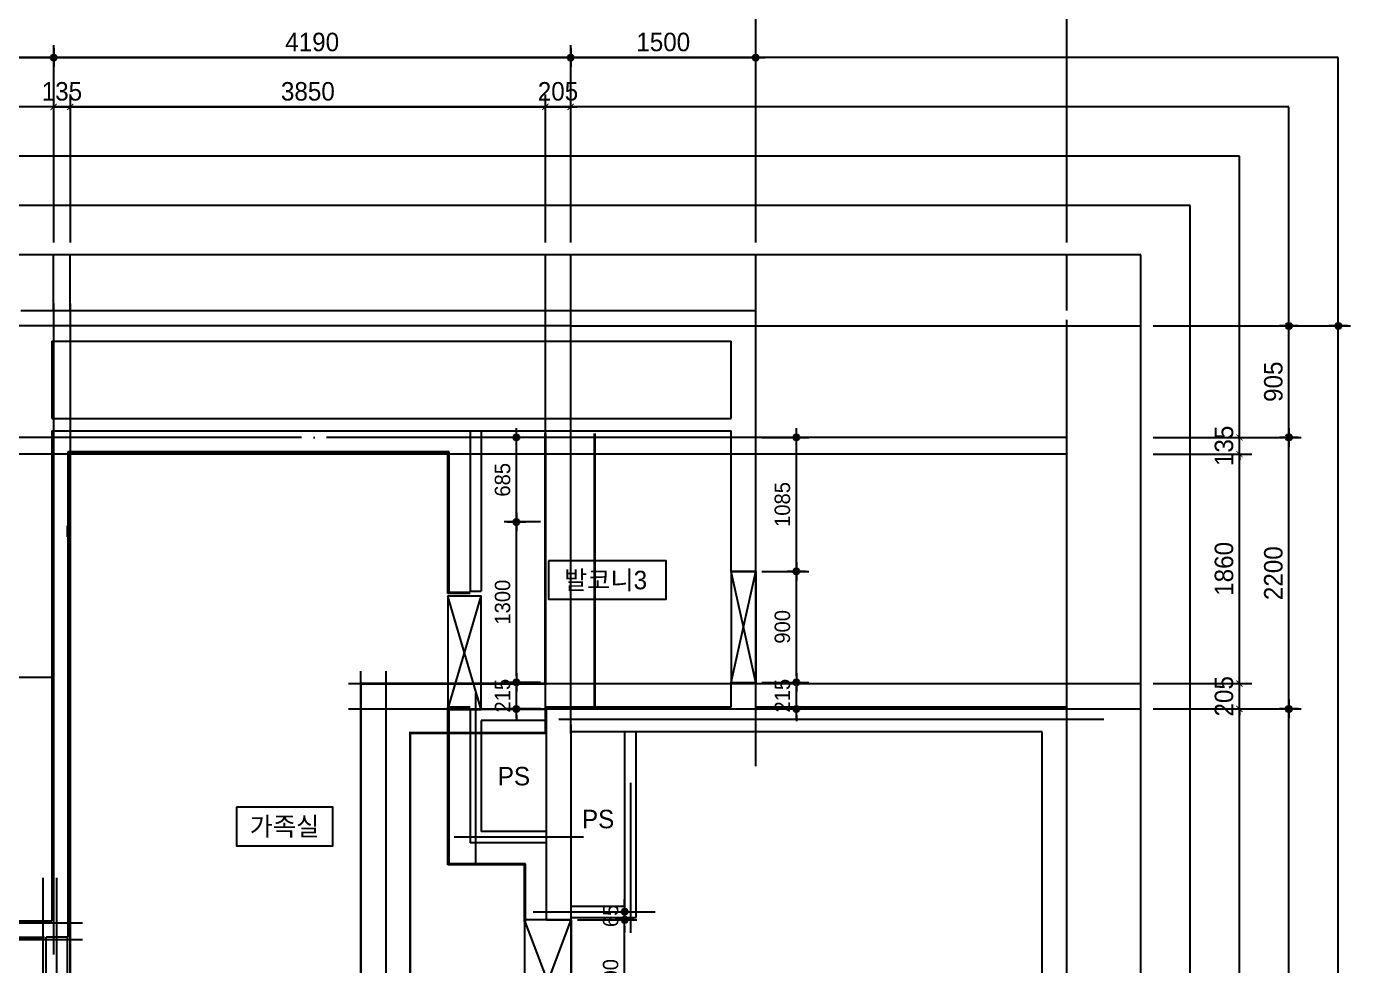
# Model space of a CAD drawing. Header units: millimetres. Extents: x 0 to 92204, y -190080 to 23760.
# Drawn here: x 75787 to 86518, y -174348 to -166736 of the extents above; entities that cross this region are included whole.
import ezdxf
from ezdxf.enums import TextEntityAlignment as Align

# ---------------------------------------------------------------- set-up
doc = ezdxf.new("R2010")
doc.units = ezdxf.units.MM
doc.header["$LTSCALE"] = 100
for name, pattern in [('AUDIT_D_220706163347-0', [0]), ('CEN', [62, 60, -1, 0, -1]), ('HIDDEN', [9.525, 6.35, -3.175])]:
    doc.linetypes.add(name, pattern=pattern)
doc.layers.get('defpoints').update_dxf_attribs({"color": 139})
for name, color, linetype in [('AA-XXXX-DIMS', 7, 'Continuous'), ('CEN_CON', 1, 'CEN'), ('CEN_WALL', 12, 'CEN'), ('CONC', 2, 'Continuous'), ('DIM', 7, 'AUDIT_D_220706163347-0'), ('ELE3_CON', 7, 'Continuous'), ('MC', 135, 'Continuous'), ('ROM', 7, 'AUDIT_D_220706163347-0'), ('WAL', 3, 'Continuous'), ('WAL_DRY', 7, 'Continuous'), ('실명', 3, 'AUDIT_D_220706163347-0'), ('실명박스', 7, 'AUDIT_D_220706163347-0'), ('창호-open', 4, 'Continuous'), ('확장', 8, 'HIDDEN')]:
    doc.layers.add(name, color=color, linetype=linetype)
doc.layers.add('AA-XXXX-MC', color=153, linetype='AUDIT_D_220706163347-0', plot=False)
doc.styles.add('HAUD01', font='Dotum.ttf')
doc.styles.add('돋움', font='Dotum.ttf')
doc.styles.add('맑은고딕', font='malgun.ttf', dxfattribs={"width": 0.9})
doc.dimstyles.new('DIM-50', dxfattribs={"dimscale": 50, "dimtxt": 3, "dimasz": 1, "dimexe": 2, "dimexo": 2, "dimgap": 1, "dimtad": 1, "dimdec": 0, "dimzin": 0, "dimdsep": 46, "dimtxsty": '맑은고딕', "dimblk1": 'DIMDOT', "dimblk2": 'DIMDOT', "dimsah": 1, "dimcen": 0.09, "dimdle": 2, "dimclrd": 7, "dimclre": 7, "dimclrt": 3, "dimadec": 0, "dimazin": 0, "dimtfac": 1, "dimtdec": 0, "dimtix": 1, "dimtmove": 2, "dimatfit": 3, "dimldrblk": 'DIMDOT', "dimfxl": 1, "dimtolj": 1, "dimtzin": 0, "dimarcsym": 0})
doc.dimstyles.new('MCDIM-50', dxfattribs={"dimscale": 50, "dimtxt": 3, "dimasz": 1, "dimexe": 2, "dimexo": 2, "dimgap": 1, "dimtad": 1, "dimdec": 0, "dimzin": 0, "dimdsep": 46, "dimtxsty": '맑은고딕', "dimblk1": 'ARCHTICK', "dimblk2": 'ARCHTICK', "dimsah": 1, "dimcen": 0.09, "dimdle": 2, "dimclrd": 7, "dimclre": 7, "dimclrt": 3, "dimadec": 0, "dimazin": 0, "dimtfac": 1, "dimtdec": 0, "dimtix": 1, "dimtmove": 2, "dimatfit": 3, "dimldrblk": 'ARCHTICK', "dimfxl": 1, "dimtolj": 1, "dimtzin": 0, "dimarcsym": 0})
doc.dimstyles.new('내부100', dxfattribs={"dimscale": 50, "dimtxt": 2.5, "dimasz": 1, "dimexe": 2, "dimexo": 1, "dimgap": 1, "dimtad": 1, "dimdec": 0, "dimzin": 0, "dimdsep": 46, "dimtxsty": '돋움', "dimblk1": 'DIMDOT', "dimblk2": 'DIMDOT', "dimsah": 1, "dimcen": 0.09, "dimdle": 2, "dimclrd": 7, "dimclre": 7, "dimclrt": 3, "dimadec": 0, "dimazin": 0, "dimtfac": 1, "dimtdec": 0, "dimtix": 1, "dimtmove": 2, "dimatfit": 3, "dimldrblk": 'DIMDOT', "dimfxl": 1, "dimtolj": 1, "dimtzin": 0, "dimarcsym": 0})

# ---------------------------------------------------------------- blocks, each defined once
blk = doc.blocks.new('CO-101-23F', base_point=(132165, -37224))
at = {"layer": 'CEN_CON'}
for p, q in [((144915, -32649), (138125, -32649)), ((144915, -35499), (138125, -35499))]:
    blk.add_line(p, q, dxfattribs=at)
blk = doc.blocks.new('U-131B(확장)', base_point=(284085, -109270))
at = {"layer": 'CEN_CON'}
for p, q in [((305710, -97240), (305710, -102515)), ((311400, -100990), (311400, -97240)), ((313920, -109570), (313920, -97240)), ((309900, -97420), (305345, -97420)), ((313920, -98325), (305345, -98325)), ((314220, -100610), (309805, -100610)), ((309905, -109570), (309905, -100653)), ((305735, -104245), (305735, -101895)), ((301165, -102260), (305945, -102260))]:
    blk.add_line(p, q, dxfattribs=at)
at = {"layer": 'CEN_WALL'}
for p, q in [((309900, -100725), (309900, -97240)), ((308405, -109570), (308405, -100220)), ((309130, -100400), (309130, -101790)), ((308100, -100525), (310195, -100525)), ((310385, -101125), (310385, -102340)), ((310005, -101565), (308955, -101565)), ((309595, -102170), (310585, -102170))]:
    blk.add_line(p, q, dxfattribs=at)
at = {"layer": 'CONC'}
for p, q in [((305445, -97295), (311400, -97295)), ((311400, -99410), (311400, -97295)), ((305695, -97545), (305695, -98170)), ((305695, -97545), (311200, -97545)), ((311200, -98170), (311200, -97545)), ((305695, -98170), (310285, -98170)), ((310285, -98170), (311200, -98170)), ((305695, -98270), (305695, -102245)), ((305695, -98270), (310285, -98270)), ((310285, -98270), (311200, -98270)), ((311200, -99410), (311200, -98270)), ((311200, -99410), (311400, -99410)), ((311200, -99410), (311400, -99410)), ((311200, -100310), (311400, -100310)), ((311200, -100510), (311200, -100310)), ((311200, -100310), (311400, -100310)), ((311400, -100710), (311400, -100310)), ((309705, -102235), (309705, -100510)), ((311200, -100510), (309705, -100510)), ((309905, -102235), (309905, -100710)), ((311400, -100710), (309905, -100710)), ((309905, -102235), (309905, -100710)), ((305695, -102245), (299132, -102245)), ((309705, -102235), (309905, -102235)), ((305648, -102695), (305648, -102375)), ((305822, -102375), (305648, -102375)), ((305822, -102695), (305822, -102375))]:
    blk.add_line(p, q, dxfattribs=at)
at = {"layer": 'ELE3_CON'}
for p, q in [((311400, -99410), (311400, -100310)), ((313920, -100510), (311400, -100510)), ((313920, -109270), (313920, -100510)), ((313720, -100710), (311400, -100710)), ((313720, -109070), (313720, -100710)), ((309905, -102235), (309905, -103235))]:
    blk.add_line(p, q, dxfattribs=at)
at = {"layer": 'MC'}
for p, q in [((305845, -97240), (305845, -104245)), ((309695, -100725), (309695, -97240)), ((313920, -98460), (305345, -98460)), ((308200, -109570), (308200, -100220)), ((308100, -100320), (310195, -100320)), ((305625, -104245), (305625, -101895)), ((305845, -104245), (305845, -101895)), ((303615, -102395), (305945, -102395))]:
    blk.add_line(p, q, dxfattribs=at)
at = {"layer": 'WAL'}
for p, q in [((309085, -98270), (309085, -99570)), ((309175, -98270), (309175, -99570)), ((305823, -99130), (305823, -99040)), ((309085, -99570), (309175, -99570)), ((309705, -100530), (309085, -100530)), ((309085, -100530), (309085, -101610)), ((309705, -100620), (309175, -100620)), ((309175, -100620), (309175, -101520)), ((310340, -102125), (310340, -100710)), ((310430, -102215), (310430, -100710)), ((309705, -101610), (309085, -101610)), ((309705, -101520), (309175, -101520)), ((309905, -102125), (310340, -102125)), ((309905, -102215), (310430, -102215))]:
    blk.add_line(p, q, dxfattribs=at)
at = {"layer": 'WAL_DRY'}
for p, q in [((305825, -98440), (305825, -102375)), ((308915, -98440), (305825, -98440)), ((308905, -98450), (305835, -98450)), ((305835, -98450), (305835, -102375)), ((308905, -99590), (308905, -98450)), ((308915, -99580), (308915, -98440)), ((309085, -99590), (308905, -99590)), ((309085, -99580), (308915, -99580)), ((308905, -101790), (308905, -100510)), ((309085, -100510), (308905, -100510)), ((309085, -100520), (308915, -100520)), ((308915, -101780), (308915, -100520)), ((309525, -101790), (308905, -101790)), ((309535, -101780), (308915, -101780)), ((309525, -102250), (309525, -101790)), ((309535, -102250), (309535, -101780)), ((303740, -102375), (305635, -102375)), ((303740, -102385), (305635, -102385))]:
    blk.add_line(p, q, dxfattribs=at)
at = {"layer": '확장', "ltscale": 0.5, "const_width": 20, "flags": 128}
for points in [[(309695, -98290), (309695, -100320), (308200, -100320), (308200, -107565), (299335, -107565)], [(310095, -98290), (310095, -100510)], [(309695, -100720), (308600, -100720), (308600, -107965), (299335, -107965)]]:
    blk.add_lwpolyline(points, dxfattribs=at)
blk = doc.blocks.new('DIMDOT')
at = {"layer": 'AA-XXXX-DIMS'}
for p, q in [((-1.5, 0), (1.5, 0)), ((0, -1.5), (0, 1.5))]:
    blk.add_line(p, q, dxfattribs=at)
for radius in [0.5, 0.25]:
    blk.add_circle((0, 0), radius, dxfattribs=at)
blk = doc.blocks.new('*D2511')
at = {"layer": 'defpoints', "color": 0, "transparency": 16777216}
for p in [(25854, -190748), (23844, -192348), (25854, -192348)]:
    blk.add_point(p, dxfattribs=at)
at = {"layer": 'DIM', "color": 7, "lineweight": -2, "transparency": 16777216}
for p, q in [((23844, -192248), (23844, -190648)), ((25854, -192248), (25854, -190648)), ((23894, -190748), (25804, -190748))]:
    blk.add_line(p, q, dxfattribs=at)
at = {"layer": 'DIM', "color": 7, "lineweight": -2, "transparency": 16777216, "xscale": 50, "yscale": 50, "zscale": 50, "rotation": 180}
blk.add_blockref('DIMDOT', (23844, -190748), dxfattribs=at)
at = {"layer": 'DIM', "color": 7, "lineweight": -2, "transparency": 16777216, "xscale": 50, "yscale": 50, "zscale": 50}
blk.add_blockref('DIMDOT', (25854, -190748), dxfattribs=at)
at = {"layer": 'DIM', "color": 3, "transparency": 16777216, "insert": (24849, -190623), "char_height": 150, "attachment_point": 5, "style": 'HAUD01'}
blk.add_mtext('\\A1;2010', dxfattribs=at)
blk = doc.blocks.new('*D2512')
at = {"layer": 'defpoints', "color": 0, "transparency": 16777216}
for p in [(30044, -190748), (25854, -192348), (30044, -192348)]:
    blk.add_point(p, dxfattribs=at)
at = {"layer": 'DIM', "color": 7, "lineweight": -2, "transparency": 16777216}
for p, q in [((25854, -192248), (25854, -190648)), ((30044, -192248), (30044, -190648)), ((25904, -190748), (29994, -190748))]:
    blk.add_line(p, q, dxfattribs=at)
at = {"layer": 'DIM', "color": 7, "lineweight": -2, "transparency": 16777216, "xscale": 50, "yscale": 50, "zscale": 50, "rotation": 180}
blk.add_blockref('DIMDOT', (25854, -190748), dxfattribs=at)
at = {"layer": 'DIM', "color": 7, "lineweight": -2, "transparency": 16777216, "xscale": 50, "yscale": 50, "zscale": 50}
blk.add_blockref('DIMDOT', (30044, -190748), dxfattribs=at)
at = {"layer": 'DIM', "color": 3, "transparency": 16777216, "insert": (27949, -190623), "char_height": 150, "attachment_point": 5, "style": 'HAUD01'}
blk.add_mtext('\\A1;4190', dxfattribs=at)
blk = doc.blocks.new('*D2513')
at = {"layer": 'defpoints', "color": 0, "transparency": 16777216}
for p in [(31544, -190748), (30044, -192348), (31544, -192348)]:
    blk.add_point(p, dxfattribs=at)
at = {"layer": 'DIM', "color": 7, "lineweight": -2, "transparency": 16777216}
for p, q in [((30044, -192248), (30044, -190648)), ((31544, -192248), (31544, -190648)), ((30094, -190748), (31494, -190748))]:
    blk.add_line(p, q, dxfattribs=at)
at = {"layer": 'DIM', "color": 7, "lineweight": -2, "transparency": 16777216, "xscale": 50, "yscale": 50, "zscale": 50, "rotation": 180}
blk.add_blockref('DIMDOT', (30044, -190748), dxfattribs=at)
at = {"layer": 'DIM', "color": 7, "lineweight": -2, "transparency": 16777216, "xscale": 50, "yscale": 50, "zscale": 50}
blk.add_blockref('DIMDOT', (31544, -190748), dxfattribs=at)
at = {"layer": 'DIM', "color": 3, "transparency": 16777216, "insert": (30794, -190623), "char_height": 150, "attachment_point": 5, "style": 'HAUD01'}
blk.add_mtext('\\A1;1500', dxfattribs=at)
blk = doc.blocks.new('*D2514')
at = {"layer": 'defpoints', "color": 0, "transparency": 16777216}
for p in [(34064, -190348), (31544, -192348), (34064, -192348)]:
    blk.add_point(p, dxfattribs=at)
at = {"layer": 'DIM', "color": 7, "lineweight": -2, "transparency": 16777216}
for p, q in [((31544, -192248), (31544, -190248)), ((31594, -190348), (34014, -190348)), ((34064, -192248), (34064, -190248))]:
    blk.add_line(p, q, dxfattribs=at)
at = {"layer": 'DIM', "color": 7, "lineweight": -2, "transparency": 16777216, "xscale": 50, "yscale": 50, "zscale": 50, "rotation": 180}
blk.add_blockref('DIMDOT', (31544, -190348), dxfattribs=at)
at = {"layer": 'DIM', "color": 7, "lineweight": -2, "transparency": 16777216, "xscale": 50, "yscale": 50, "zscale": 50}
blk.add_blockref('DIMDOT', (34064, -190348), dxfattribs=at)
at = {"layer": 'DIM', "color": 3, "transparency": 16777216, "insert": (32804, -190223), "char_height": 150, "attachment_point": 5, "style": 'HAUD01'}
blk.add_mtext('\\A1;2520', dxfattribs=at)
blk = doc.blocks.new('*D2515')
at = {"layer": 'defpoints', "color": 0, "transparency": 16777216}
for p in [(31544, -190348), (4534, -192348), (31544, -192348)]:
    blk.add_point(p, dxfattribs=at)
at = {"layer": 'DIM', "color": 7, "lineweight": -2, "transparency": 16777216}
for p, q in [((4534, -192248), (4534, -190248)), ((4584, -190348), (31494, -190348)), ((31544, -192248), (31544, -190248))]:
    blk.add_line(p, q, dxfattribs=at)
at = {"layer": 'DIM', "color": 7, "lineweight": -2, "transparency": 16777216, "xscale": 50, "yscale": 50, "zscale": 50, "rotation": 180}
blk.add_blockref('DIMDOT', (4534, -190348), dxfattribs=at)
at = {"layer": 'DIM', "color": 7, "lineweight": -2, "transparency": 16777216, "xscale": 50, "yscale": 50, "zscale": 50}
blk.add_blockref('DIMDOT', (31544, -190348), dxfattribs=at)
at = {"layer": 'DIM', "color": 3, "transparency": 16777216, "insert": (18039, -190223), "char_height": 150, "attachment_point": 5, "style": 'HAUD01'}
blk.add_mtext('\\A1;27010', dxfattribs=at)
blk = doc.blocks.new('_ArchTick')
at = {"color": 0, "linetype": 'ByBlock', "const_width": 0.15}
blk.add_lwpolyline([(-0.5, -0.5), (0.5, 0.5)], dxfattribs=at)
blk = doc.blocks.new('*D2531')
at = {"layer": 'defpoints', "color": 0, "linetype": 'ByBlock', "transparency": 16777216}
for p in [(25989, -191148), (25854, -192348), (25989, -192348)]:
    blk.add_point(p, dxfattribs=at)
at = {"layer": 'DIM', "color": 7, "linetype": 'ByBlock', "lineweight": -2, "transparency": 16777216}
for p, q in [((25854, -192248), (25854, -191048)), ((25989, -192248), (25989, -191048)), ((25854, -191148), (25804, -191148)), ((25854, -191148), (25989, -191148)), ((25989, -191148), (26039, -191148))]:
    blk.add_line(p, q, dxfattribs=at)
at = {"layer": 'DIM', "color": 7, "linetype": 'ByBlock', "lineweight": -2, "transparency": 16777216, "xscale": 50, "yscale": 50, "zscale": 50}
blk.add_blockref('_ArchTick', (25854, -191148), dxfattribs=at)
at = {"layer": 'DIM', "color": 7, "linetype": 'ByBlock', "lineweight": -2, "transparency": 16777216, "xscale": 50, "yscale": 50, "zscale": 50, "rotation": 180}
blk.add_blockref('_ArchTick', (25989, -191148), dxfattribs=at)
at = {"layer": 'DIM', "color": 3, "linetype": 'ByBlock', "transparency": 16777216, "insert": (25921, -191023), "char_height": 150, "attachment_point": 5, "style": 'HAUD01'}
blk.add_mtext('\\A1;135', dxfattribs=at)
blk = doc.blocks.new('*D2532')
at = {"layer": 'defpoints', "color": 0, "linetype": 'ByBlock', "transparency": 16777216}
for p in [(29839, -191148), (25989, -192348), (29839, -192348)]:
    blk.add_point(p, dxfattribs=at)
at = {"layer": 'DIM', "color": 7, "linetype": 'ByBlock', "lineweight": -2, "transparency": 16777216}
for p, q in [((25989, -192248), (25989, -191048)), ((29839, -192248), (29839, -191048)), ((25889, -191148), (29939, -191148))]:
    blk.add_line(p, q, dxfattribs=at)
at = {"layer": 'DIM', "color": 7, "linetype": 'ByBlock', "lineweight": -2, "transparency": 16777216, "xscale": 50, "yscale": 50, "zscale": 50, "rotation": 180}
blk.add_blockref('_ArchTick', (25989, -191148), dxfattribs=at)
at = {"layer": 'DIM', "color": 7, "linetype": 'ByBlock', "lineweight": -2, "transparency": 16777216, "xscale": 50, "yscale": 50, "zscale": 50}
blk.add_blockref('_ArchTick', (29839, -191148), dxfattribs=at)
at = {"layer": 'DIM', "color": 3, "linetype": 'ByBlock', "transparency": 16777216, "insert": (27914, -191023), "char_height": 150, "attachment_point": 5, "style": 'HAUD01'}
blk.add_mtext('\\A1;3850', dxfattribs=at)
blk = doc.blocks.new('*D2533')
at = {"layer": 'defpoints', "color": 0, "linetype": 'ByBlock', "transparency": 16777216}
for p in [(30044, -191148), (29839, -192348), (30044, -192348)]:
    blk.add_point(p, dxfattribs=at)
at = {"layer": 'DIM', "color": 7, "linetype": 'ByBlock', "lineweight": -2, "transparency": 16777216}
for p, q in [((29839, -192248), (29839, -191048)), ((30044, -192248), (30044, -191048)), ((29839, -191148), (29789, -191148)), ((29839, -191148), (30044, -191148)), ((30044, -191148), (30094, -191148))]:
    blk.add_line(p, q, dxfattribs=at)
at = {"layer": 'DIM', "color": 7, "linetype": 'ByBlock', "lineweight": -2, "transparency": 16777216, "xscale": 50, "yscale": 50, "zscale": 50}
blk.add_blockref('_ArchTick', (29839, -191148), dxfattribs=at)
at = {"layer": 'DIM', "color": 7, "linetype": 'ByBlock', "lineweight": -2, "transparency": 16777216, "xscale": 50, "yscale": 50, "zscale": 50, "rotation": 180}
blk.add_blockref('_ArchTick', (30044, -191148), dxfattribs=at)
at = {"layer": 'DIM', "color": 3, "linetype": 'ByBlock', "transparency": 16777216, "insert": (29941, -191023), "char_height": 150, "attachment_point": 5, "style": 'HAUD01'}
blk.add_mtext('\\A1;205', dxfattribs=at)
blk = doc.blocks.new('*D2570')
at = {"layer": 'defpoints', "color": 0, "transparency": 16777216}
for p in [(34664, -196028), (35864, -196028), (34664, -200808)]:
    blk.add_point(p, dxfattribs=at)
at = {"layer": 'DIM', "color": 7, "lineweight": -2, "transparency": 16777216}
for p, q in [((34764, -196028), (35964, -196028)), ((35864, -200758), (35864, -196078)), ((34764, -200808), (35964, -200808))]:
    blk.add_line(p, q, dxfattribs=at)
at = {"layer": 'DIM', "color": 7, "lineweight": -2, "transparency": 16777216, "xscale": 50, "yscale": 50, "zscale": 50}
for p, rotation in [((35864, -196028), 90), ((35864, -200808), 270)]:
    blk.add_blockref('DIMDOT', p, dxfattribs=dict(at, rotation=rotation))
at = {"layer": 'DIM', "color": 3, "transparency": 16777216, "insert": (35739, -198418), "char_height": 150, "attachment_point": 5, "rotation": 90, "style": 'HAUD01'}
blk.add_mtext('\\A1;4780', dxfattribs=at)
blk = doc.blocks.new('*D2571')
at = {"layer": 'defpoints', "color": 0, "transparency": 16777216}
for p in [(34664, -193828), (35864, -193828), (34664, -196028)]:
    blk.add_point(p, dxfattribs=at)
at = {"layer": 'DIM', "color": 7, "lineweight": -2, "transparency": 16777216}
for p, q in [((34764, -193828), (35964, -193828)), ((35864, -195978), (35864, -193878)), ((34764, -196028), (35964, -196028))]:
    blk.add_line(p, q, dxfattribs=at)
at = {"layer": 'DIM', "color": 7, "lineweight": -2, "transparency": 16777216, "xscale": 50, "yscale": 50, "zscale": 50}
for p, rotation in [((35864, -193828), 90), ((35864, -196028), 270)]:
    blk.add_blockref('DIMDOT', p, dxfattribs=dict(at, rotation=rotation))
at = {"layer": 'DIM', "color": 3, "transparency": 16777216, "insert": (35739, -194928), "char_height": 150, "attachment_point": 5, "rotation": 90, "style": 'HAUD01'}
blk.add_mtext('\\A1;2200', dxfattribs=at)
blk = doc.blocks.new('*D2572')
at = {"layer": 'defpoints', "color": 0, "transparency": 16777216}
for p in [(34664, -192923), (35864, -192923), (34664, -193828)]:
    blk.add_point(p, dxfattribs=at)
at = {"layer": 'DIM', "color": 7, "lineweight": -2, "transparency": 16777216}
for p, q in [((34764, -192923), (35964, -192923)), ((35864, -193778), (35864, -192973)), ((34764, -193828), (35964, -193828))]:
    blk.add_line(p, q, dxfattribs=at)
at = {"layer": 'DIM', "color": 7, "lineweight": -2, "transparency": 16777216, "xscale": 50, "yscale": 50, "zscale": 50}
for p, rotation in [((35864, -192923), 90), ((35864, -193828), 270)]:
    blk.add_blockref('DIMDOT', p, dxfattribs=dict(at, rotation=rotation))
at = {"layer": 'DIM', "color": 3, "transparency": 16777216, "insert": (35739, -193376), "char_height": 150, "attachment_point": 5, "rotation": 90, "style": 'HAUD01'}
blk.add_mtext('\\A1;905', dxfattribs=at)
blk = doc.blocks.new('*D2573')
at = {"layer": 'defpoints', "color": 0, "transparency": 16777216}
for p in [(34664, -192923), (36264, -192923), (34664, -204773)]:
    blk.add_point(p, dxfattribs=at)
at = {"layer": 'DIM', "color": 7, "lineweight": -2, "transparency": 16777216}
for p, q in [((34764, -192923), (36364, -192923)), ((36264, -204723), (36264, -192973)), ((34764, -204773), (36364, -204773))]:
    blk.add_line(p, q, dxfattribs=at)
at = {"layer": 'DIM', "color": 7, "lineweight": -2, "transparency": 16777216, "xscale": 50, "yscale": 50, "zscale": 50}
for p, rotation in [((36264, -192923), 90), ((36264, -204773), 270)]:
    blk.add_blockref('DIMDOT', p, dxfattribs=dict(at, rotation=rotation))
at = {"layer": 'DIM', "color": 3, "transparency": 16777216, "insert": (36139, -198848), "char_height": 150, "attachment_point": 5, "rotation": 90, "style": 'HAUD01'}
blk.add_mtext('\\A1;11850', dxfattribs=at)
blk = doc.blocks.new('*D2577')
at = {"layer": 'defpoints', "color": 0, "linetype": 'ByBlock', "transparency": 16777216}
for p in [(34664, -195823), (35464, -195823), (34664, -196028)]:
    blk.add_point(p, dxfattribs=at)
at = {"layer": 'DIM', "color": 7, "linetype": 'ByBlock', "lineweight": -2, "transparency": 16777216}
for p, q in [((34764, -195823), (35564, -195823)), ((35464, -195823), (35464, -195773)), ((35464, -196028), (35464, -195823)), ((34764, -196028), (35564, -196028)), ((35464, -196028), (35464, -196078))]:
    blk.add_line(p, q, dxfattribs=at)
at = {"layer": 'DIM', "color": 7, "linetype": 'ByBlock', "lineweight": -2, "transparency": 16777216, "xscale": 50, "yscale": 50, "zscale": 50}
for p, rotation in [((35464, -195823), 270), ((35464, -196028), 90)]:
    blk.add_blockref('_ArchTick', p, dxfattribs=dict(at, rotation=rotation))
at = {"layer": 'DIM', "color": 3, "linetype": 'ByBlock', "transparency": 16777216, "insert": (35339, -195926), "char_height": 150, "attachment_point": 5, "rotation": 90, "style": 'HAUD01'}
blk.add_mtext('\\A1;205', dxfattribs=at)
blk = doc.blocks.new('*D2578')
at = {"layer": 'defpoints', "color": 0, "linetype": 'ByBlock', "transparency": 16777216}
for p in [(34664, -193963), (35464, -193963), (34664, -195823)]:
    blk.add_point(p, dxfattribs=at)
at = {"layer": 'DIM', "color": 7, "linetype": 'ByBlock', "lineweight": -2, "transparency": 16777216}
for p, q in [((35464, -195923), (35464, -193863)), ((34764, -193963), (35564, -193963)), ((34764, -195823), (35564, -195823))]:
    blk.add_line(p, q, dxfattribs=at)
at = {"layer": 'DIM', "color": 7, "linetype": 'ByBlock', "lineweight": -2, "transparency": 16777216, "xscale": 50, "yscale": 50, "zscale": 50}
for p, rotation in [((35464, -193963), 90), ((35464, -195823), 270)]:
    blk.add_blockref('_ArchTick', p, dxfattribs=dict(at, rotation=rotation))
at = {"layer": 'DIM', "color": 3, "linetype": 'ByBlock', "transparency": 16777216, "insert": (35339, -194893), "char_height": 150, "attachment_point": 5, "rotation": 90, "style": 'HAUD01'}
blk.add_mtext('\\A1;1860', dxfattribs=at)
blk = doc.blocks.new('*D2579')
at = {"layer": 'defpoints', "color": 0, "linetype": 'ByBlock', "transparency": 16777216}
for p in [(34664, -193828), (35464, -193828), (34664, -193963)]:
    blk.add_point(p, dxfattribs=at)
at = {"layer": 'DIM', "color": 7, "linetype": 'ByBlock', "lineweight": -2, "transparency": 16777216}
for p, q in [((35464, -193828), (35464, -193778)), ((34764, -193828), (35564, -193828)), ((35464, -193963), (35464, -193828)), ((34764, -193963), (35564, -193963)), ((35464, -193963), (35464, -194013))]:
    blk.add_line(p, q, dxfattribs=at)
at = {"layer": 'DIM', "color": 7, "linetype": 'ByBlock', "lineweight": -2, "transparency": 16777216, "xscale": 50, "yscale": 50, "zscale": 50}
for p, rotation in [((35464, -193828), 270), ((35464, -193963), 90)]:
    blk.add_blockref('_ArchTick', p, dxfattribs=dict(at, rotation=rotation))
at = {"layer": 'DIM', "color": 3, "linetype": 'ByBlock', "transparency": 16777216, "insert": (35339, -193896), "char_height": 150, "attachment_point": 5, "rotation": 90, "style": 'HAUD01'}
blk.add_mtext('\\A1;135', dxfattribs=at)
blk = doc.blocks.new('*D1538')
at = {"layer": 'defpoints', "color": 0, "transparency": 16777216}
for p in [(80203, -173978), (80635, -173978), (80203, -174978)]:
    blk.add_point(p, dxfattribs=at)
at = {"layer": 'DIM', "color": 7, "lineweight": -2, "transparency": 16777216}
for p, q in [((80253, -173978), (80735, -173978)), ((80635, -174928), (80635, -174028)), ((80253, -174978), (80735, -174978))]:
    blk.add_line(p, q, dxfattribs=at)
at = {"layer": 'DIM', "color": 7, "lineweight": -2, "transparency": 16777216, "xscale": 50, "yscale": 50, "zscale": 50}
for p, rotation in [((80635, -173978), 90), ((80635, -174978), 270)]:
    blk.add_blockref('DIMDOT', p, dxfattribs=dict(at, rotation=rotation))
at = {"layer": 'DIM', "color": 3, "transparency": 16777216, "insert": (80522, -174478), "char_height": 125, "attachment_point": 5, "rotation": 90, "style": '돋움'}
blk.add_mtext('\\A1;1000', dxfattribs=at)
blk = doc.blocks.new('*D1539')
at = {"layer": 'defpoints', "color": 0, "transparency": 16777216}
for p in [(80203, -173913), (80635, -173913), (80203, -173978)]:
    blk.add_point(p, dxfattribs=at)
at = {"layer": 'DIM', "color": 7, "lineweight": -2, "transparency": 16777216}
for p, q in [((80635, -173863), (80635, -173813)), ((80253, -173913), (80735, -173913)), ((80635, -173978), (80635, -173913)), ((80253, -173978), (80735, -173978)), ((80635, -174028), (80635, -174078))]:
    blk.add_line(p, q, dxfattribs=at)
at = {"layer": 'DIM', "color": 7, "lineweight": -2, "transparency": 16777216, "xscale": 50, "yscale": 50, "zscale": 50}
for p, rotation in [((80635, -173913), 270), ((80635, -173978), 90)]:
    blk.add_blockref('DIMDOT', p, dxfattribs=dict(at, rotation=rotation))
at = {"layer": 'DIM', "color": 3, "transparency": 16777216, "insert": (80522, -173946), "char_height": 125, "attachment_point": 5, "rotation": 90, "style": '돋움'}
blk.add_mtext('\\A1;65', dxfattribs=at)
blk = doc.blocks.new('*D1540')
at = {"layer": 'defpoints', "color": 0, "transparency": 16777216}
for p in [(81698, -172053), (82027, -172053), (81698, -172268)]:
    blk.add_point(p, dxfattribs=at)
at = {"layer": 'DIM', "color": 7, "lineweight": -2, "transparency": 16777216}
for p, q in [((82027, -172003), (82027, -171953)), ((81748, -172053), (82127, -172053)), ((82027, -172268), (82027, -172053)), ((81748, -172268), (82127, -172268)), ((82027, -172318), (82027, -172368))]:
    blk.add_line(p, q, dxfattribs=at)
at = {"layer": 'DIM', "color": 7, "lineweight": -2, "transparency": 16777216, "xscale": 50, "yscale": 50, "zscale": 50}
for p, rotation in [((82027, -172053), 270), ((82027, -172268), 90)]:
    blk.add_blockref('DIMDOT', p, dxfattribs=dict(at, rotation=rotation))
at = {"layer": 'DIM', "color": 3, "transparency": 16777216, "insert": (81914, -172161), "char_height": 125, "attachment_point": 5, "rotation": 90, "style": '돋움'}
blk.add_mtext('\\A1;215', dxfattribs=at)
blk = doc.blocks.new('*D1541')
at = {"layer": 'defpoints', "color": 0, "transparency": 16777216}
for p in [(81698, -171153), (82027, -171153), (81698, -172053)]:
    blk.add_point(p, dxfattribs=at)
at = {"layer": 'DIM', "color": 7, "lineweight": -2, "transparency": 16777216}
for p, q in [((81748, -171153), (82127, -171153)), ((82027, -172003), (82027, -171203)), ((81748, -172053), (82127, -172053))]:
    blk.add_line(p, q, dxfattribs=at)
at = {"layer": 'DIM', "color": 7, "lineweight": -2, "transparency": 16777216, "xscale": 50, "yscale": 50, "zscale": 50}
for p, rotation in [((82027, -171153), 90), ((82027, -172053), 270)]:
    blk.add_blockref('DIMDOT', p, dxfattribs=dict(at, rotation=rotation))
at = {"layer": 'DIM', "color": 3, "transparency": 16777216, "insert": (81914, -171603), "char_height": 125, "attachment_point": 5, "rotation": 90, "style": '돋움'}
blk.add_mtext('\\A1;900', dxfattribs=at)
blk = doc.blocks.new('*D1542')
at = {"layer": 'defpoints', "color": 0, "transparency": 16777216}
for p in [(81698, -170068), (82027, -170068), (81698, -171153)]:
    blk.add_point(p, dxfattribs=at)
at = {"layer": 'DIM', "color": 7, "lineweight": -2, "transparency": 16777216}
for p, q in [((81748, -170068), (82127, -170068)), ((82027, -171103), (82027, -170118)), ((81748, -171153), (82127, -171153))]:
    blk.add_line(p, q, dxfattribs=at)
at = {"layer": 'DIM', "color": 7, "lineweight": -2, "transparency": 16777216, "xscale": 50, "yscale": 50, "zscale": 50}
for p, rotation in [((82027, -170068), 90), ((82027, -171153), 270)]:
    blk.add_blockref('DIMDOT', p, dxfattribs=dict(at, rotation=rotation))
at = {"layer": 'DIM', "color": 3, "transparency": 16777216, "insert": (81914, -170611), "char_height": 125, "attachment_point": 5, "rotation": 90, "style": '돋움'}
blk.add_mtext('\\A1;1085', dxfattribs=at)
blk = doc.blocks.new('*D1543')
at = {"layer": 'defpoints', "color": 0, "transparency": 16777216}
for p in [(79758, -172053), (80003, -172053), (80003, -172268)]:
    blk.add_point(p, dxfattribs=at)
at = {"layer": 'DIM', "color": 7, "lineweight": -2, "transparency": 16777216}
for p, q in [((79758, -172003), (79758, -171953)), ((79953, -172053), (79658, -172053)), ((79758, -172268), (79758, -172053)), ((79953, -172268), (79658, -172268)), ((79758, -172318), (79758, -172368))]:
    blk.add_line(p, q, dxfattribs=at)
at = {"layer": 'DIM', "color": 7, "lineweight": -2, "transparency": 16777216, "xscale": 50, "yscale": 50, "zscale": 50}
for p, rotation in [((79758, -172053), 270), ((79758, -172268), 90)]:
    blk.add_blockref('DIMDOT', p, dxfattribs=dict(at, rotation=rotation))
at = {"layer": 'DIM', "color": 3, "transparency": 16777216, "insert": (79646, -172161), "char_height": 125, "attachment_point": 5, "rotation": 90, "style": '돋움'}
blk.add_mtext('\\A1;215', dxfattribs=at)
blk = doc.blocks.new('*D1544')
at = {"layer": 'defpoints', "color": 0, "transparency": 16777216}
for p in [(79758, -170753), (80003, -170753), (80003, -172053)]:
    blk.add_point(p, dxfattribs=at)
at = {"layer": 'DIM', "color": 7, "lineweight": -2, "transparency": 16777216}
for p, q in [((79953, -170753), (79658, -170753)), ((79758, -172003), (79758, -170803)), ((79953, -172053), (79658, -172053))]:
    blk.add_line(p, q, dxfattribs=at)
at = {"layer": 'DIM', "color": 7, "lineweight": -2, "transparency": 16777216, "xscale": 50, "yscale": 50, "zscale": 50}
for p, rotation in [((79758, -170753), 90), ((79758, -172053), 270)]:
    blk.add_blockref('DIMDOT', p, dxfattribs=dict(at, rotation=rotation))
at = {"layer": 'DIM', "color": 3, "transparency": 16777216, "insert": (79646, -171403), "char_height": 125, "attachment_point": 5, "rotation": 90, "style": '돋움'}
blk.add_mtext('\\A1;1300', dxfattribs=at)
blk = doc.blocks.new('*D1545')
at = {"layer": 'defpoints', "color": 0, "transparency": 16777216}
for p in [(79758, -170068), (80003, -170068), (80003, -170753)]:
    blk.add_point(p, dxfattribs=at)
at = {"layer": 'DIM', "color": 7, "lineweight": -2, "transparency": 16777216}
for p, q in [((79953, -170068), (79658, -170068)), ((79758, -170703), (79758, -170118)), ((79953, -170753), (79658, -170753))]:
    blk.add_line(p, q, dxfattribs=at)
at = {"layer": 'DIM', "color": 7, "lineweight": -2, "transparency": 16777216, "xscale": 50, "yscale": 50, "zscale": 50}
for p, rotation in [((79758, -170068), 90), ((79758, -170753), 270)]:
    blk.add_blockref('DIMDOT', p, dxfattribs=dict(at, rotation=rotation))
at = {"layer": 'DIM', "color": 3, "transparency": 16777216, "insert": (79646, -170411), "char_height": 125, "attachment_point": 5, "rotation": 90, "style": '돋움'}
blk.add_mtext('\\A1;685', dxfattribs=at)
blk = doc.blocks.new('DIM-1108')
at = {"layer": 'DIM'}
for base, p1, p2, override, picture, middle in [((31543.8, -190348.2), (4533.8, -192348.2), (31543.8, -192348.2), {"dimscale": 50, "dimtxsty": 'HAUD01'}, '*D2515', (18038.8, -190223.1)), ((34063.8, -190348.2), (31543.8, -192348.2), (34063.8, -192348.2), {"dimtxsty": 'HAUD01'}, '*D2514', (32803.8, -190223.1)), ((25853.8, -190748.2), (23843.8, -192348.2), (25853.8, -192348.2), {"dimscale": 50, "dimtxsty": 'HAUD01'}, '*D2511', (24848.8, -190623.1)), ((30043.8, -190748.2), (25853.8, -192348.2), (30043.8, -192348.2), {"dimscale": 50, "dimtxsty": 'HAUD01'}, '*D2512', (27948.8, -190623.1)), ((31543.8, -190748.2), (30043.8, -192348.2), (31543.8, -192348.2), {"dimscale": 50, "dimtxsty": 'HAUD01'}, '*D2513', (30793.8, -190623.1))]:
    dim = blk.add_linear_dim(base=base, p1=p1, p2=p2, dimstyle='DIM-50', override=override, dxfattribs=at)
    dim.commit()
    dim.dimension.update_dxf_attribs({"geometry": picture, "text_midpoint": middle})
at = {"layer": 'DIM', "linetype": 'ByBlock'}
for base, p1, p2, picture, middle in [((25988.8, -191148.2), (25853.8, -192348.2), (25988.8, -192348.2), '*D2531', (25921.3, -191023.1)), ((29838.8, -191148.2), (25988.8, -192348.2), (29838.8, -192348.2), '*D2532', (27913.8, -191023.1)), ((30043.8, -191148.2), (29838.8, -192348.2), (30043.8, -192348.2), '*D2533', (29941.3, -191023.1))]:
    dim = blk.add_linear_dim(base=base, p1=p1, p2=p2, dimstyle='MCDIM-50', override={"dimtxsty": 'HAUD01'}, dxfattribs=at)
    dim.commit()
    dim.dimension.update_dxf_attribs({"geometry": picture, "text_midpoint": middle})
at = {"layer": 'DIM'}
for base, p1, p2, picture, middle in [((35863.8, -192923.2), (34663.8, -193828.2), (34663.8, -192923.2), '*D2572', (35738.7, -193375.7)), ((36263.8, -192923.2), (34663.8, -204773.2), (34663.8, -192923.2), '*D2573', (36138.7, -198848.2)), ((35863.8, -193828.2), (34663.8, -196028.2), (34663.8, -193828.2), '*D2571', (35738.7, -194928.2)), ((35863.8, -196028.2), (34663.8, -200808.2), (34663.8, -196028.2), '*D2570', (35738.7, -198418.2))]:
    dim = blk.add_linear_dim(base=base, p1=p1, p2=p2, angle=270, dimstyle='DIM-50', override={"dimscale": 50, "dimtxsty": 'HAUD01'}, dxfattribs=at)
    dim.commit()
    dim.dimension.update_dxf_attribs({"geometry": picture, "text_midpoint": middle})
at = {"layer": 'DIM', "linetype": 'ByBlock'}
for base, p1, p2, picture, middle in [((35463.8, -193828.2), (34663.8, -193963.2), (34663.8, -193828.2), '*D2579', (35338.7, -193895.7)), ((35463.8, -193963.2), (34663.8, -195823.2), (34663.8, -193963.2), '*D2578', (35338.7, -194893.2)), ((35463.8, -195823.2), (34663.8, -196028.2), (34663.8, -195823.2), '*D2577', (35338.7, -195925.7))]:
    dim = blk.add_linear_dim(base=base, p1=p1, p2=p2, angle=270, dimstyle='MCDIM-50', override={"dimtxsty": 'HAUD01'}, dxfattribs=at)
    dim.commit()
    dim.dimension.update_dxf_attribs({"geometry": picture, "text_midpoint": middle})

msp = doc.modelspace()

# ---------------------------------------------------------------- linework, layer by layer
at = {"layer": 'AA-XXXX-MC'}
for p, q in [((76142.7, -169038.2), (76142.7, -168588.2)), ((79992.7, -169038.2), (79992.7, -168588.2)), ((78897.7, -172063.2), (84817.7, -172063.2))]:
    msp.add_line(p, q, dxfattribs=at)
at = {"layer": 'CEN_CON'}
for p, q in [((76007.7, -169038.2), (76007.7, -168588.2)), ((80197.7, -169038.2), (80197.7, -168588.2)), ((81697.7, -169038.2), (81697.7, -168588.2)), ((84217.7, -169038.2), (84217.7, -168588.2)), ((80197.7, -169163.2), (84817.7, -169163.2)), ((80492.7, -172268.2), (84817.7, -172268.2))]:
    msp.add_line(p, q, dxfattribs=at)
at = {"layer": 'defpoints'}
for points in [[(86417.7, -166988.2), (52482.7, -166988.2), (52482.7, -182913.2), (86417.7, -182913.2)], [(86017.7, -167388.2), (52882.7, -167388.2), (52882.7, -182513.2), (86017.7, -182513.2)], [(85617.7, -167788.2), (53282.7, -167788.2), (53282.7, -182113.2), (85617.7, -182113.2)], [(85217.7, -168188.2), (53682.7, -168188.2), (53682.7, -181713.2), (85217.7, -181713.2)], [(84817.7, -168588.2), (54082.7, -168588.2), (54082.7, -181313.2), (84817.7, -181313.2)]]:
    msp.add_lwpolyline(points, close=True, dxfattribs=at)
at = {"layer": '실명박스'}
for points in [[(80019, -171066.6), (80019, -171379.1), (80971.5, -171379.1), (80971.5, -171066.6)], [(77489.2, -173065), (77489.2, -173377.5), (78270.8, -173377.5), (78270.8, -173065)]]:
    msp.add_lwpolyline(points, close=True, dxfattribs=at)
at = {"layer": '창호-open'}
for p, q in [((81697.7, -172053.2), (81497.7, -171153.2)), ((81497.7, -172053.2), (81697.7, -171153.2)), ((79472.7, -172273.2), (79202.7, -171353.2)), ((79202.7, -172273.2), (79472.7, -171353.2)), ((80202.7, -174978.2), (79822.7, -173978.2)), ((79822.7, -174978.2), (80202.7, -173978.2))]:
    msp.add_line(p, q, dxfattribs=at)
for points in [[(81697.7, -172053.2), (81697.7, -171153.2), (81497.7, -171153.2), (81497.7, -172053.2)], [(79472.7, -172273.2), (79472.7, -171353.2), (79202.7, -171353.2), (79202.7, -172273.2)], [(80202.7, -174978.2), (80202.7, -173978.2), (79822.7, -173978.2), (79822.7, -174978.2)]]:
    msp.add_lwpolyline(points, close=True, dxfattribs=at)

# ---------------------------------------------------------------- block references
for name, p in [('DIM-1108', (50153.9, 23760)), ('CO-101-23F', (63242.7, -173738.2)), ('U-131B(확장)', (54382.7, -181013.2))]:
    msp.add_blockref(name, p)

# ---------------------------------------------------------------- texts
at = {"layer": 'ROM', "color": 3, "style": 'HAUD01'}
for p in [(79737.7, -172813.2), (80420.2, -173160.7)]:
    msp.add_text('PS', height=150, dxfattribs=at).set_placement(p, align=Align.MIDDLE)
at = {"layer": '실명', "style": 'HAUD01'}
for s, p in [('발코니3', (80480.5, -171221.8)), ('가족실', (77878.6, -173219))]:
    msp.add_text(s, height=150, dxfattribs=at).set_placement(p, align=Align.MIDDLE)

# ---------------------------------------------------------------- dimensions: what is measured, and where the dimension line sits
at = {"layer": 'DIM'}
for base, p1, p2, angle, picture, middle in [((79758.3, -170068.2), (80002.7, -170753.2), (80002.7, -170068.2), 90, '*D1545', (79645.7, -170410.7)), ((82026.6, -170068.2), (81697.7, -171153.2), (81697.7, -170068.2), 270, '*D1542', (81914, -170610.7)), ((79758.3, -170753.2), (80002.7, -172053.2), (80002.7, -170753.2), 90, '*D1544', (79645.7, -171403.2)), ((82026.6, -171153.2), (81697.7, -172053.2), (81697.7, -171153.2), 270, '*D1541', (81914, -171603.2)), ((79758.3, -172053.2), (80002.7, -172268.2), (80002.7, -172053.2), 90, '*D1543', (79645.7, -172160.7)), ((82026.6, -172053.2), (81697.7, -172268.2), (81697.7, -172053.2), 270, '*D1540', (81914, -172160.7)), ((80634.7, -173913.2), (80202.7, -173978.2), (80202.7, -173913.2), 270.00003, '*D1539', (80522.1, -173945.7)), ((80634.7, -173978.2), (80202.7, -174978.2), (80202.7, -173978.2), 270.00003, '*D1538', (80522.1, -174478.2))]:
    dim = msp.add_linear_dim(base=base, p1=p1, p2=p2, angle=angle, dimstyle='내부100', override={"dimscale": 50}, dxfattribs=at)
    dim.commit()
    dim.dimension.update_dxf_attribs({"geometry": picture, "text_midpoint": middle})

doc.saveas('drawing.dxf')
